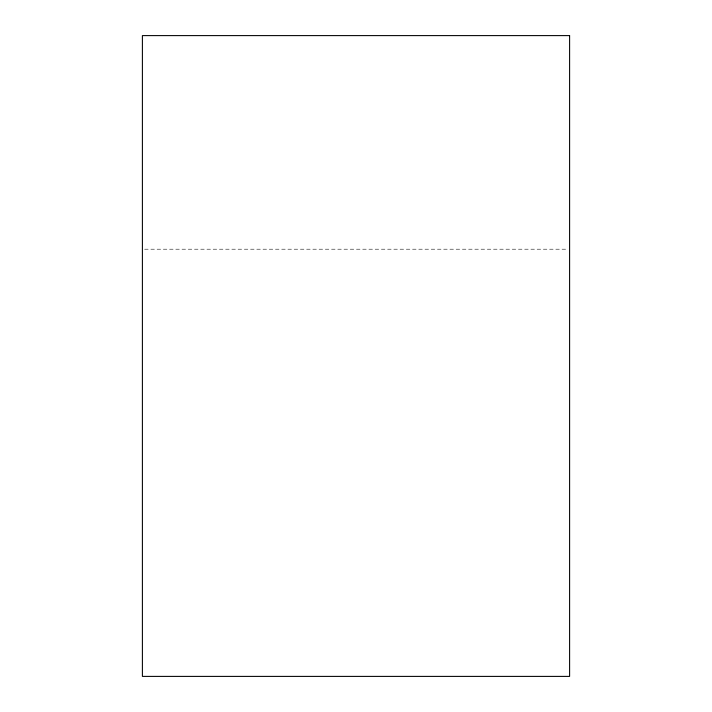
<?xml version="1.0" encoding="UTF-8"?>
<svg xmlns="http://www.w3.org/2000/svg" width="712" height="712" viewBox="0 0 712 712"><rect width="100%" height="100%" fill="white"/><g stroke="black" fill="none" stroke-linecap="round" stroke-linejoin="round"><path stroke-width="0.53" stroke-dasharray="3.56 2.67" d="M144.625 249.2L567.375 249.2"/><path stroke-width="1.07" d="M569.6 35.6L142.4 35.6L142.4 676.4L569.6 676.4L569.6 35.6"/></g></svg>
